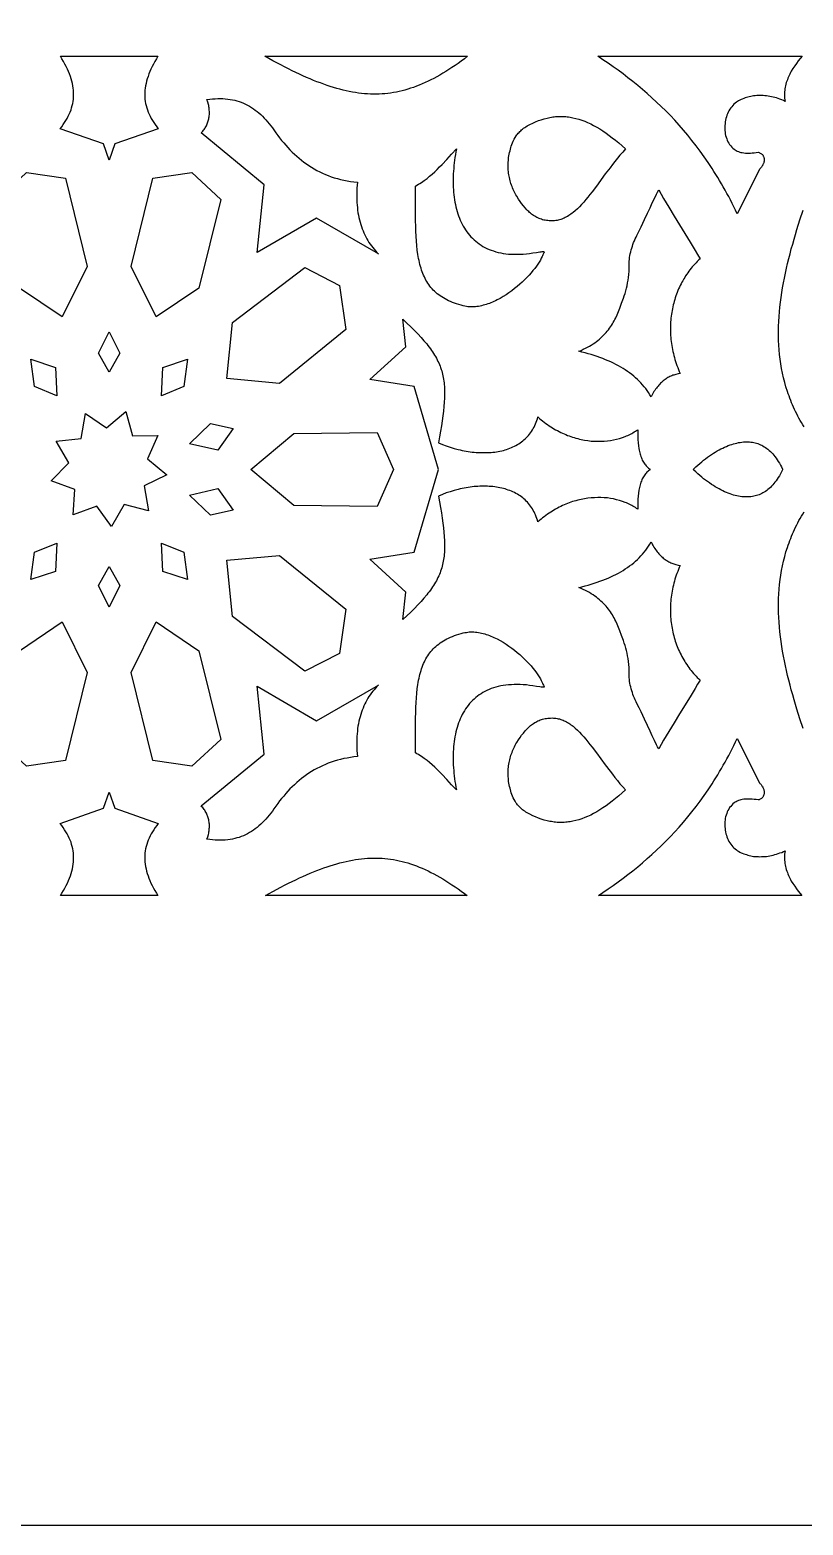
# Model space of a CAD drawing. Extents: x -575 to 575, y -425 to 425.
# Drawn here: x -75.6 to -1.9, y -425 to -282.5 of the extents above; entities that cross this region are included whole.
import ezdxf

# ---------------------------------------------------------------- set-up
doc = ezdxf.new("R2010")
doc.units = 0
doc.layers.add('LAYER_1', color=18, linetype='CONTINUOUS')

msp = doc.modelspace()

# ---------------------------------------------------------------- linework, layer by layer
at = {"layer": 'LAYER_1'}
for points in [[(-575, -425), (575, -425), (575, 425), (-575, 425)], [(-63.51, -285.28), (-63.66, -285.53), (-63.79, -285.77), (-63.92, -286.01), (-64.03, -286.25), (-64.14, -286.48), (-64.23, -286.71), (-64.31, -286.94), (-64.39, -287.17), (-64.45, -287.39), (-64.5, -287.61), (-64.55, -287.83), (-64.58, -288.05), (-64.61, -288.27), (-64.62, -288.48), (-64.62, -288.69), (-64.62, -288.9), (-64.6, -289.11), (-64.57, -289.32), (-64.54, -289.52), (-64.49, -289.73), (-64.43, -289.93), (-64.37, -290.13), (-64.29, -290.34), (-64.21, -290.54), (-64.11, -290.74), (-64, -290.94), (-63.89, -291.14), (-63.76, -291.34), (-63.63, -291.54), (-63.48, -291.74), (-63.33, -291.94), (-67.46, -293.37), (-68.01, -294.93), (-68.56, -293.37), (-72.69, -291.94), (-72.54, -291.74), (-72.39, -291.54), (-72.26, -291.34), (-72.13, -291.14), (-72.02, -290.94), (-71.91, -290.74), (-71.82, -290.54), (-71.73, -290.34), (-71.65, -290.13), (-71.59, -289.93), (-71.53, -289.73), (-71.48, -289.52), (-71.45, -289.32), (-71.42, -289.11), (-71.41, -288.9), (-71.4, -288.69), (-71.4, -288.48), (-71.42, -288.27), (-71.44, -288.05), (-71.47, -287.83), (-71.52, -287.61), (-71.57, -287.39), (-71.63, -287.17), (-71.71, -286.94), (-71.79, -286.71), (-71.88, -286.48), (-71.99, -286.25), (-72.1, -286.01), (-72.23, -285.77), (-72.36, -285.53), (-72.51, -285.28), (-72.66, -285.03), (-63.36, -285.03)], [(-34.15, -285.26), (-34.45, -285.48), (-34.75, -285.7), (-35.05, -285.9), (-35.34, -286.1), (-35.64, -286.29), (-35.93, -286.47), (-36.21, -286.65), (-36.5, -286.82), (-36.78, -286.98), (-37.07, -287.13), (-37.35, -287.27), (-37.62, -287.41), (-37.9, -287.54), (-38.18, -287.66), (-38.46, -287.78), (-38.73, -287.89), (-39, -287.99), (-39.28, -288.08), (-39.55, -288.17), (-39.82, -288.25), (-40.1, -288.32), (-40.37, -288.38), (-40.64, -288.44), (-40.91, -288.49), (-41.19, -288.53), (-41.46, -288.57), (-41.74, -288.59), (-42.01, -288.61), (-42.29, -288.63), (-42.56, -288.64), (-42.84, -288.64), (-43.12, -288.63), (-43.4, -288.61), (-43.69, -288.59), (-43.97, -288.56), (-44.26, -288.53), (-44.54, -288.49), (-44.83, -288.44), (-45.13, -288.38), (-45.42, -288.32), (-45.72, -288.25), (-46.02, -288.17), (-46.32, -288.09), (-46.63, -288), (-46.94, -287.9), (-47.25, -287.8), (-47.57, -287.69), (-47.88, -287.57), (-48.21, -287.45), (-48.53, -287.32), (-48.86, -287.18), (-49.2, -287.04), (-49.54, -286.89), (-49.88, -286.73), (-50.23, -286.57), (-50.58, -286.4), (-50.93, -286.23), (-51.3, -286.04), (-51.66, -285.85), (-52.41, -285.46), (-53.18, -285.03), (-33.85, -285.03)], [(-2.16, -285.25), (-2.34, -285.47), (-2.51, -285.71), (-2.68, -285.95), (-2.85, -286.2), (-3, -286.45), (-3.07, -286.58), (-3.14, -286.72), (-3.21, -286.85), (-3.27, -286.99), (-3.33, -287.12), (-3.38, -287.26), (-3.43, -287.4), (-3.48, -287.54), (-3.52, -287.69), (-3.55, -287.83), (-3.58, -287.98), (-3.61, -288.12), (-3.63, -288.27), (-3.64, -288.42), (-3.65, -288.57), (-3.65, -288.72), (-3.65, -288.87), (-3.64, -289.02), (-3.62, -289.17), (-3.59, -289.32), (-3.75, -289.25), (-3.92, -289.18), (-4.08, -289.12), (-4.24, -289.06), (-4.4, -289), (-4.57, -288.96), (-4.73, -288.91), (-4.89, -288.88), (-5.05, -288.85), (-5.21, -288.82), (-5.37, -288.8), (-5.53, -288.78), (-5.68, -288.77), (-5.84, -288.76), (-5.99, -288.76), (-6.14, -288.76), (-6.29, -288.77), (-6.44, -288.78), (-6.59, -288.8), (-6.73, -288.82), (-6.87, -288.85), (-7.01, -288.88), (-7.15, -288.91), (-7.28, -288.95), (-7.41, -289), (-7.54, -289.04), (-7.67, -289.1), (-7.79, -289.15), (-7.91, -289.21), (-8.02, -289.28), (-8.13, -289.34), (-8.24, -289.41), (-8.36, -289.5), (-8.47, -289.6), (-8.58, -289.71), (-8.68, -289.83), (-8.77, -289.95), (-8.86, -290.08), (-8.94, -290.21), (-9.01, -290.36), (-9.08, -290.5), (-9.14, -290.65), (-9.19, -290.81), (-9.23, -290.96), (-9.27, -291.12), (-9.3, -291.28), (-9.32, -291.45), (-9.34, -291.61), (-9.34, -291.77), (-9.34, -291.94), (-9.33, -292.1), (-9.32, -292.26), (-9.29, -292.42), (-9.26, -292.58), (-9.22, -292.73), (-9.16, -292.89), (-9.11, -293.03), (-9.04, -293.17), (-8.96, -293.31), (-8.88, -293.44), (-8.78, -293.56), (-8.68, -293.68), (-8.57, -293.79), (-8.45, -293.89), (-8.35, -293.95), (-8.26, -294.01), (-8.15, -294.06), (-8.04, -294.11), (-7.92, -294.15), (-7.8, -294.19), (-7.67, -294.21), (-7.53, -294.23), (-7.38, -294.25), (-7.23, -294.26), (-7.07, -294.26), (-6.9, -294.26), (-6.73, -294.24), (-6.54, -294.23), (-6.35, -294.2), (-6.15, -294.17), (-6.08, -294.2), (-6.02, -294.22), (-5.96, -294.25), (-5.9, -294.28), (-5.85, -294.32), (-5.8, -294.36), (-5.76, -294.4), (-5.73, -294.44), (-5.69, -294.49), (-5.67, -294.54), (-5.64, -294.59), (-5.62, -294.64), (-5.61, -294.7), (-5.6, -294.75), (-5.59, -294.81), (-5.59, -294.87), (-5.59, -294.92), (-5.59, -294.98), (-5.6, -295.04), (-5.61, -295.1), (-5.63, -295.17), (-5.65, -295.23), (-5.67, -295.29), (-5.7, -295.35), (-5.73, -295.41), (-5.77, -295.47), (-5.8, -295.53), (-5.84, -295.58), (-5.89, -295.64), (-5.94, -295.69), (-5.99, -295.75), (-6.04, -295.8), (-8.15, -300.03), (-8.31, -299.7), (-8.47, -299.37), (-8.63, -299.04), (-8.8, -298.72), (-8.97, -298.4), (-9.14, -298.09), (-9.31, -297.78), (-9.48, -297.47), (-9.65, -297.17), (-9.83, -296.87), (-10.01, -296.58), (-10.19, -296.28), (-10.37, -296), (-10.55, -295.71), (-10.92, -295.15), (-11.3, -294.6), (-11.68, -294.07), (-12.07, -293.55), (-12.47, -293.04), (-12.87, -292.54), (-13.28, -292.06), (-13.69, -291.59), (-14.11, -291.13), (-14.53, -290.67), (-14.96, -290.23), (-15.4, -289.81), (-15.84, -289.39), (-16.28, -288.98), (-16.73, -288.58), (-17.18, -288.19), (-17.64, -287.8), (-18.1, -287.43), (-18.57, -287.07), (-19.04, -286.71), (-19.51, -286.36), (-19.99, -286.02), (-20.47, -285.68), (-20.95, -285.36), (-21.44, -285.03), (-1.97, -285.03)], [(-57.18, -289.06), (-56.95, -289.07), (-56.71, -289.1), (-56.49, -289.13), (-56.27, -289.17), (-56.05, -289.22), (-55.84, -289.27), (-55.63, -289.34), (-55.42, -289.41), (-55.22, -289.49), (-55.02, -289.58), (-54.83, -289.68), (-54.64, -289.79), (-54.45, -289.9), (-54.27, -290.02), (-54.09, -290.15), (-53.91, -290.29), (-53.74, -290.43), (-53.57, -290.58), (-53.4, -290.74), (-53.24, -290.91), (-53.08, -291.08), (-52.92, -291.26), (-52.77, -291.45), (-52.61, -291.64), (-52.46, -291.84), (-52.32, -292.05), (-52.14, -292.31), (-51.95, -292.56), (-51.77, -292.8), (-51.58, -293.04), (-51.38, -293.27), (-51.19, -293.5), (-50.98, -293.72), (-50.78, -293.94), (-50.57, -294.15), (-50.35, -294.36), (-50.14, -294.55), (-49.91, -294.75), (-49.68, -294.93), (-49.45, -295.11), (-49.21, -295.28), (-48.97, -295.45), (-48.72, -295.6), (-48.47, -295.75), (-48.22, -295.9), (-47.95, -296.03), (-47.68, -296.16), (-47.41, -296.28), (-47.13, -296.39), (-46.85, -296.5), (-46.56, -296.6), (-46.26, -296.68), (-45.96, -296.76), (-45.65, -296.83), (-45.34, -296.9), (-45.02, -296.95), (-44.69, -296.99), (-44.36, -297.03), (-44.38, -297.32), (-44.4, -297.61), (-44.41, -297.89), (-44.42, -298.16), (-44.42, -298.43), (-44.42, -298.69), (-44.4, -298.95), (-44.39, -299.21), (-44.36, -299.45), (-44.33, -299.7), (-44.3, -299.93), (-44.26, -300.17), (-44.21, -300.39), (-44.16, -300.62), (-44.1, -300.83), (-44.04, -301.05), (-43.97, -301.26), (-43.9, -301.46), (-43.82, -301.66), (-43.74, -301.85), (-43.65, -302.04), (-43.56, -302.23), (-43.46, -302.41), (-43.35, -302.59), (-43.25, -302.76), (-43.13, -302.93), (-43.02, -303.09), (-42.89, -303.25), (-42.77, -303.41), (-42.64, -303.56), (-42.5, -303.71), (-42.36, -303.85), (-48.25, -300.44), (-53.91, -303.73), (-53.24, -297.27), (-59.24, -292.33), (-59.17, -292.25), (-59.1, -292.16), (-59.03, -292.08), (-58.97, -292), (-58.91, -291.91), (-58.85, -291.83), (-58.8, -291.74), (-58.75, -291.65), (-58.71, -291.56), (-58.67, -291.47), (-58.63, -291.37), (-58.6, -291.28), (-58.57, -291.18), (-58.54, -291.09), (-58.52, -290.99), (-58.5, -290.89), (-58.48, -290.79), (-58.47, -290.69), (-58.46, -290.59), (-58.46, -290.49), (-58.46, -290.38), (-58.46, -290.28), (-58.47, -290.17), (-58.48, -290.06), (-58.49, -289.95), (-58.51, -289.84), (-58.53, -289.73), (-58.55, -289.62), (-58.61, -289.39), (-58.69, -289.15), (-58.42, -289.11), (-58.17, -289.09), (-57.91, -289.07), (-57.66, -289.05), (-57.42, -289.05)], [(-24.77, -290.76), (-24.64, -290.77), (-24.5, -290.78), (-24.36, -290.79), (-24.23, -290.81), (-24.09, -290.83), (-23.95, -290.85), (-23.81, -290.88), (-23.53, -290.94), (-23.25, -291.02), (-22.97, -291.11), (-22.69, -291.22), (-22.41, -291.33), (-22.12, -291.47), (-21.84, -291.61), (-21.55, -291.77), (-21.25, -291.95), (-20.96, -292.14), (-20.66, -292.34), (-20.36, -292.56), (-20.06, -292.79), (-19.75, -293.03), (-19.44, -293.29), (-19.13, -293.57), (-18.81, -293.86), (-19.07, -294.15), (-19.33, -294.45), (-19.58, -294.75), (-19.82, -295.05), (-20.05, -295.35), (-20.28, -295.65), (-20.73, -296.24), (-21.58, -297.39), (-21.99, -297.94), (-22.19, -298.2), (-22.39, -298.45), (-22.59, -298.69), (-22.79, -298.92), (-22.99, -299.15), (-23.19, -299.36), (-23.39, -299.56), (-23.59, -299.74), (-23.8, -299.91), (-23.9, -299.99), (-24.01, -300.07), (-24.11, -300.14), (-24.22, -300.21), (-24.32, -300.28), (-24.43, -300.34), (-24.54, -300.4), (-24.65, -300.45), (-24.76, -300.5), (-24.87, -300.54), (-24.98, -300.58), (-25.09, -300.61), (-25.21, -300.64), (-25.32, -300.67), (-25.44, -300.68), (-25.56, -300.7), (-25.68, -300.71), (-25.8, -300.71), (-25.94, -300.71), (-26.07, -300.7), (-26.2, -300.69), (-26.33, -300.68), (-26.46, -300.65), (-26.58, -300.63), (-26.7, -300.6), (-26.81, -300.56), (-26.93, -300.52), (-27.04, -300.48), (-27.15, -300.43), (-27.26, -300.38), (-27.36, -300.32), (-27.46, -300.26), (-27.56, -300.2), (-27.66, -300.13), (-27.76, -300.06), (-27.85, -299.99), (-27.94, -299.91), (-28.03, -299.83), (-28.12, -299.74), (-28.21, -299.65), (-28.38, -299.47), (-28.54, -299.28), (-28.7, -299.07), (-28.85, -298.86), (-29, -298.63), (-29.16, -298.37), (-29.24, -298.24), (-29.31, -298.11), (-29.38, -297.98), (-29.45, -297.84), (-29.51, -297.71), (-29.57, -297.57), (-29.62, -297.43), (-29.67, -297.3), (-29.72, -297.16), (-29.76, -297.02), (-29.81, -296.88), (-29.84, -296.74), (-29.87, -296.59), (-29.9, -296.45), (-29.93, -296.31), (-29.95, -296.16), (-29.97, -296.02), (-29.98, -295.87), (-29.99, -295.72), (-29.99, -295.57), (-29.99, -295.42), (-29.99, -295.27), (-29.98, -295.12), (-29.97, -294.97), (-29.96, -294.81), (-29.94, -294.66), (-29.91, -294.5), (-29.88, -294.34), (-29.85, -294.18), (-29.81, -294.03), (-29.74, -293.73), (-29.69, -293.58), (-29.64, -293.42), (-29.58, -293.26), (-29.51, -293.1), (-29.43, -292.94), (-29.33, -292.77), (-29.22, -292.61), (-29.16, -292.52), (-29.1, -292.44), (-29.03, -292.36), (-28.95, -292.28), (-28.88, -292.2), (-28.79, -292.12), (-28.7, -292.05), (-28.61, -291.97), (-28.51, -291.89), (-28.41, -291.82), (-28.3, -291.74), (-28.18, -291.67), (-28.06, -291.6), (-27.93, -291.53), (-27.65, -291.4), (-27.38, -291.27), (-27.1, -291.16), (-26.83, -291.07), (-26.55, -290.98), (-26.28, -290.91), (-26, -290.85), (-25.87, -290.83), (-25.73, -290.81), (-25.59, -290.79), (-25.46, -290.78), (-25.32, -290.77), (-25.19, -290.76), (-25.05, -290.76), (-24.91, -290.76)], [(-34.97, -294.12), (-35.02, -294.39), (-35.06, -294.66), (-35.1, -294.92), (-35.13, -295.19), (-35.16, -295.45), (-35.18, -295.71), (-35.2, -295.97), (-35.22, -296.23), (-35.23, -296.49), (-35.23, -296.74), (-35.24, -297), (-35.23, -297.25), (-35.22, -297.5), (-35.21, -297.74), (-35.19, -297.98), (-35.17, -298.22), (-35.14, -298.46), (-35.1, -298.7), (-35.06, -298.93), (-35.02, -299.16), (-34.97, -299.38), (-34.91, -299.6), (-34.85, -299.82), (-34.78, -300.03), (-34.71, -300.24), (-34.63, -300.44), (-34.55, -300.64), (-34.46, -300.84), (-34.36, -301.03), (-34.26, -301.22), (-34.15, -301.4), (-34.04, -301.58), (-33.92, -301.75), (-33.8, -301.91), (-33.67, -302.07), (-33.53, -302.23), (-33.39, -302.37), (-33.24, -302.52), (-33.08, -302.65), (-32.92, -302.78), (-32.75, -302.91), (-32.57, -303.03), (-32.39, -303.14), (-32.2, -303.24), (-32.01, -303.34), (-31.81, -303.43), (-31.6, -303.51), (-31.38, -303.58), (-31.16, -303.65), (-30.93, -303.71), (-30.7, -303.76), (-30.45, -303.81), (-30.2, -303.84), (-29.95, -303.87), (-29.68, -303.89), (-29.41, -303.9), (-29.13, -303.9), (-28.84, -303.89), (-28.55, -303.88), (-28.25, -303.85), (-27.94, -303.82), (-27.63, -303.77), (-27.3, -303.72), (-26.97, -303.67), (-26.85, -303.65), (-26.75, -303.64), (-26.68, -303.63), (-26.62, -303.64), (-26.59, -303.65), (-26.57, -303.66), (-26.57, -303.67), (-26.56, -303.68), (-26.56, -303.7), (-26.57, -303.73), (-26.58, -303.77), (-26.61, -303.82), (-26.68, -303.95), (-26.71, -304.03), (-26.75, -304.11), (-26.83, -304.27), (-26.92, -304.45), (-27.03, -304.64), (-27.16, -304.83), (-27.3, -305.03), (-27.45, -305.24), (-27.62, -305.45), (-27.81, -305.66), (-28, -305.88), (-28.21, -306.1), (-28.43, -306.32), (-28.65, -306.54), (-28.89, -306.75), (-29.14, -306.97), (-29.39, -307.17), (-29.65, -307.38), (-29.92, -307.57), (-30.19, -307.76), (-30.47, -307.93), (-30.76, -308.1), (-31.05, -308.25), (-31.19, -308.32), (-31.34, -308.39), (-31.48, -308.46), (-31.63, -308.52), (-31.78, -308.58), (-31.92, -308.63), (-32.07, -308.68), (-32.22, -308.72), (-32.37, -308.76), (-32.52, -308.8), (-32.66, -308.83), (-32.81, -308.86), (-32.96, -308.88), (-33.11, -308.89), (-33.25, -308.9), (-33.4, -308.91), (-33.54, -308.91), (-33.69, -308.9), (-33.83, -308.89), (-33.97, -308.87), (-34.12, -308.84), (-34.26, -308.81), (-34.48, -308.76), (-34.69, -308.69), (-34.9, -308.63), (-35.1, -308.56), (-35.3, -308.48), (-35.48, -308.41), (-35.66, -308.33), (-35.84, -308.24), (-36, -308.15), (-36.16, -308.06), (-36.32, -307.96), (-36.47, -307.86), (-36.61, -307.76), (-36.75, -307.65), (-36.88, -307.54), (-37, -307.42), (-37.12, -307.3), (-37.24, -307.18), (-37.35, -307.05), (-37.45, -306.92), (-37.55, -306.79), (-37.64, -306.65), (-37.73, -306.5), (-37.82, -306.36), (-37.9, -306.21), (-37.97, -306.05), (-38.05, -305.89), (-38.11, -305.73), (-38.18, -305.57), (-38.24, -305.4), (-38.29, -305.22), (-38.34, -305.05), (-38.39, -304.87), (-38.44, -304.68), (-38.48, -304.49), (-38.52, -304.3), (-38.56, -304.11), (-38.59, -303.91), (-38.65, -303.49), (-38.69, -303.07), (-38.73, -302.63), (-38.76, -302.17), (-38.79, -301.7), (-38.8, -301.21), (-38.82, -300.71), (-38.82, -300.2), (-38.83, -299.66), (-38.83, -297.39), (-38.69, -297.31), (-38.54, -297.22), (-38.4, -297.14), (-38.26, -297.05), (-38.12, -296.96), (-37.99, -296.86), (-37.72, -296.67), (-37.47, -296.46), (-37.22, -296.25), (-36.98, -296.03), (-36.75, -295.8), (-36.52, -295.57), (-36.29, -295.34), (-35.84, -294.85), (-35.38, -294.36), (-34.92, -293.86)], [(-72.16, -296.65), (-70.1, -305.05), (-72.5, -309.87), (-76.55, -307.11), (-78.64, -298.66), (-75.89, -296.11)], [(-57.38, -298.66), (-59.47, -307.11), (-63.52, -309.87), (-65.92, -305.05), (-63.86, -296.65), (-60.13, -296.11)], [(-15.41, -298.17), (-15.17, -298.59), (-14.93, -299), (-14.68, -299.42), (-14.18, -300.26), (-13.66, -301.09), (-12.65, -302.73), (-12.16, -303.54), (-11.93, -303.93), (-11.7, -304.32), (-11.83, -304.44), (-11.96, -304.57), (-12.08, -304.7), (-12.2, -304.83), (-12.32, -304.96), (-12.44, -305.1), (-12.55, -305.23), (-12.66, -305.37), (-12.76, -305.51), (-12.87, -305.66), (-12.97, -305.8), (-13.07, -305.95), (-13.16, -306.1), (-13.25, -306.25), (-13.34, -306.41), (-13.43, -306.56), (-13.51, -306.72), (-13.59, -306.88), (-13.66, -307.04), (-13.74, -307.2), (-13.81, -307.36), (-13.87, -307.53), (-13.94, -307.69), (-14, -307.86), (-14.06, -308.03), (-14.11, -308.2), (-14.16, -308.38), (-14.21, -308.55), (-14.25, -308.72), (-14.3, -308.9), (-14.33, -309.08), (-14.37, -309.25), (-14.4, -309.43), (-14.43, -309.61), (-14.45, -309.79), (-14.47, -309.98), (-14.49, -310.16), (-14.5, -310.34), (-14.52, -310.53), (-14.52, -310.71), (-14.53, -310.9), (-14.53, -311.08), (-14.52, -311.27), (-14.52, -311.46), (-14.5, -311.65), (-14.49, -311.84), (-14.47, -312.02), (-14.45, -312.21), (-14.43, -312.4), (-14.4, -312.59), (-14.36, -312.78), (-14.33, -312.97), (-14.29, -313.16), (-14.24, -313.35), (-14.2, -313.55), (-14.14, -313.74), (-14.09, -313.93), (-14.03, -314.12), (-13.97, -314.31), (-13.9, -314.5), (-13.83, -314.69), (-13.75, -314.88), (-13.68, -315.07), (-13.59, -315.25), (-13.8, -315.29), (-14, -315.34), (-14.19, -315.4), (-14.29, -315.43), (-14.38, -315.47), (-14.48, -315.51), (-14.57, -315.55), (-14.67, -315.6), (-14.76, -315.65), (-14.85, -315.7), (-14.94, -315.76), (-15.03, -315.82), (-15.12, -315.89), (-15.2, -315.96), (-15.29, -316.03), (-15.38, -316.11), (-15.46, -316.19), (-15.54, -316.27), (-15.62, -316.36), (-15.7, -316.45), (-15.78, -316.55), (-15.86, -316.65), (-15.94, -316.76), (-16.01, -316.87), (-16.09, -316.98), (-16.16, -317.1), (-16.23, -317.23), (-16.3, -317.35), (-16.37, -317.49), (-16.48, -317.28), (-16.61, -317.08), (-16.74, -316.89), (-16.87, -316.7), (-17.02, -316.52), (-17.17, -316.33), (-17.33, -316.16), (-17.49, -315.99), (-17.66, -315.82), (-17.84, -315.66), (-18.02, -315.5), (-18.21, -315.35), (-18.41, -315.2), (-18.61, -315.06), (-18.82, -314.92), (-19.04, -314.78), (-19.26, -314.65), (-19.48, -314.52), (-19.72, -314.4), (-19.96, -314.28), (-20.2, -314.16), (-20.45, -314.05), (-20.71, -313.94), (-20.97, -313.84), (-21.24, -313.74), (-21.51, -313.64), (-21.79, -313.55), (-22.07, -313.46), (-22.36, -313.37), (-22.65, -313.29), (-22.95, -313.21), (-23.26, -313.14), (-23.04, -313.05), (-22.83, -312.95), (-22.63, -312.85), (-22.44, -312.75), (-22.25, -312.65), (-22.07, -312.55), (-21.9, -312.44), (-21.74, -312.33), (-21.58, -312.21), (-21.43, -312.1), (-21.29, -311.98), (-21.15, -311.86), (-21.02, -311.73), (-20.89, -311.61), (-20.77, -311.48), (-20.65, -311.35), (-20.54, -311.22), (-20.43, -311.09), (-20.33, -310.95), (-20.24, -310.81), (-20.14, -310.67), (-20.05, -310.53), (-19.97, -310.39), (-19.89, -310.24), (-19.81, -310.1), (-19.73, -309.95), (-19.59, -309.65), (-19.46, -309.34), (-19.34, -309.02), (-19.17, -308.56), (-19, -308.09), (-18.93, -307.86), (-18.85, -307.62), (-18.78, -307.38), (-18.72, -307.14), (-18.66, -306.89), (-18.61, -306.63), (-18.56, -306.37), (-18.53, -306.1), (-18.49, -305.82), (-18.47, -305.52), (-18.46, -305.22), (-18.46, -304.91), (-18.45, -304.73), (-18.45, -304.56), (-18.43, -304.38), (-18.41, -304.2), (-18.38, -304.02), (-18.35, -303.84), (-18.31, -303.66), (-18.26, -303.48), (-18.21, -303.3), (-18.15, -303.12), (-18.09, -302.95), (-18.03, -302.77), (-17.96, -302.6), (-17.88, -302.43), (-17.8, -302.26), (-17.72, -302.09), (-17.51, -301.67), (-17.31, -301.29), (-16.98, -300.59), (-16.7, -299.99), (-16.46, -299.47), (-16.25, -299), (-16.05, -298.57), (-15.86, -298.16), (-15.75, -297.96), (-15.64, -297.76)], [(-46.07, -306.87), (-45.45, -311.07), (-51.79, -316.2), (-56.8, -315.74), (-56.27, -310.39), (-49.36, -305.17)], [(-39.63, -310.45), (-39.26, -310.8), (-38.91, -311.15), (-38.59, -311.48), (-38.29, -311.81), (-38.01, -312.13), (-37.75, -312.44), (-37.63, -312.59), (-37.51, -312.75), (-37.4, -312.9), (-37.29, -313.05), (-37.19, -313.2), (-37.09, -313.35), (-37, -313.5), (-36.91, -313.65), (-36.83, -313.8), (-36.75, -313.95), (-36.68, -314.1), (-36.61, -314.25), (-36.54, -314.4), (-36.48, -314.55), (-36.42, -314.7), (-36.37, -314.86), (-36.32, -315.01), (-36.28, -315.17), (-36.24, -315.33), (-36.2, -315.49), (-36.17, -315.65), (-36.14, -315.81), (-36.12, -315.98), (-36.1, -316.15), (-36.08, -316.32), (-36.07, -316.49), (-36.06, -316.67), (-36.05, -316.85), (-36.05, -317.03), (-36.05, -317.22), (-36.06, -317.6), (-36.08, -317.99), (-36.11, -318.41), (-36.16, -318.84), (-36.21, -319.29), (-36.28, -319.76), (-36.35, -320.25), (-36.44, -320.76), (-36.53, -321.3), (-36.63, -321.86), (-36.26, -322.01), (-35.88, -322.15), (-35.5, -322.28), (-35.13, -322.39), (-34.75, -322.49), (-34.56, -322.54), (-34.37, -322.58), (-34.18, -322.62), (-33.99, -322.65), (-33.8, -322.68), (-33.61, -322.71), (-33.43, -322.74), (-33.24, -322.76), (-33.05, -322.77), (-32.87, -322.79), (-32.69, -322.8), (-32.5, -322.8), (-32.32, -322.8), (-32.14, -322.8), (-31.97, -322.8), (-31.79, -322.79), (-31.61, -322.78), (-31.44, -322.76), (-31.27, -322.74), (-31.1, -322.72), (-30.93, -322.69), (-30.77, -322.65), (-30.6, -322.62), (-30.44, -322.58), (-30.28, -322.53), (-30.13, -322.49), (-29.98, -322.43), (-29.82, -322.38), (-29.68, -322.32), (-29.53, -322.25), (-29.39, -322.18), (-29.25, -322.11), (-29.11, -322.03), (-28.98, -321.95), (-28.85, -321.87), (-28.73, -321.78), (-28.6, -321.68), (-28.48, -321.59), (-28.37, -321.48), (-28.26, -321.38), (-28.15, -321.26), (-28.05, -321.15), (-27.95, -321.03), (-27.85, -320.9), (-27.76, -320.77), (-27.67, -320.64), (-27.59, -320.5), (-27.51, -320.36), (-27.44, -320.21), (-27.37, -320.06), (-27.31, -319.9), (-27.25, -319.74), (-27.2, -319.57), (-27.15, -319.4), (-27, -319.53), (-26.85, -319.66), (-26.7, -319.78), (-26.55, -319.9), (-26.4, -320.01), (-26.24, -320.12), (-26.09, -320.23), (-25.93, -320.33), (-25.77, -320.43), (-25.62, -320.52), (-25.46, -320.62), (-25.3, -320.7), (-25.14, -320.79), (-24.98, -320.87), (-24.82, -320.94), (-24.66, -321.01), (-24.5, -321.08), (-24.34, -321.15), (-24.17, -321.21), (-24.01, -321.27), (-23.85, -321.32), (-23.69, -321.37), (-23.53, -321.42), (-23.36, -321.46), (-23.2, -321.5), (-23.04, -321.54), (-22.88, -321.57), (-22.72, -321.6), (-22.4, -321.65), (-22.08, -321.69), (-21.76, -321.71), (-21.45, -321.72), (-21.14, -321.72), (-20.83, -321.7), (-20.53, -321.67), (-20.23, -321.63), (-19.94, -321.58), (-19.66, -321.52), (-19.38, -321.44), (-19.1, -321.36), (-18.84, -321.26), (-18.71, -321.21), (-18.58, -321.15), (-18.46, -321.09), (-18.33, -321.03), (-18.21, -320.97), (-18.09, -320.9), (-17.98, -320.83), (-17.86, -320.76), (-17.75, -320.69), (-17.64, -320.61), (-17.64, -320.93), (-17.64, -321.25), (-17.63, -321.55), (-17.61, -321.85), (-17.58, -322.14), (-17.53, -322.41), (-17.51, -322.55), (-17.48, -322.68), (-17.45, -322.81), (-17.41, -322.93), (-17.38, -323.05), (-17.34, -323.17), (-17.29, -323.28), (-17.25, -323.4), (-17.2, -323.5), (-17.15, -323.6), (-17.09, -323.7), (-17.03, -323.8), (-16.97, -323.89), (-16.91, -323.97), (-16.84, -324.06), (-16.77, -324.13), (-16.69, -324.2), (-16.61, -324.27), (-16.53, -324.33), (-16.44, -324.39), (-16.42, -324.39), (-16.43, -324.4), (-16.42, -324.41), (-16.44, -324.41), (-16.53, -324.46), (-16.61, -324.52), (-16.69, -324.59), (-16.77, -324.66), (-16.84, -324.74), (-16.91, -324.82), (-16.97, -324.91), (-17.03, -325), (-17.09, -325.09), (-17.15, -325.19), (-17.2, -325.29), (-17.25, -325.4), (-17.29, -325.51), (-17.34, -325.62), (-17.38, -325.74), (-17.41, -325.86), (-17.45, -325.99), (-17.48, -326.12), (-17.51, -326.25), (-17.53, -326.38), (-17.58, -326.66), (-17.61, -326.95), (-17.63, -327.24), (-17.64, -327.55), (-17.64, -327.86), (-17.64, -328.18), (-17.75, -328.11), (-17.86, -328.03), (-17.98, -327.96), (-18.09, -327.89), (-18.21, -327.83), (-18.33, -327.76), (-18.46, -327.7), (-18.58, -327.64), (-18.71, -327.59), (-18.84, -327.54), (-19.1, -327.44), (-19.38, -327.35), (-19.66, -327.28), (-19.94, -327.21), (-20.23, -327.16), (-20.53, -327.12), (-20.83, -327.09), (-21.14, -327.08), (-21.45, -327.08), (-21.76, -327.09), (-22.08, -327.11), (-22.4, -327.14), (-22.72, -327.19), (-22.88, -327.22), (-23.04, -327.26), (-23.2, -327.29), (-23.36, -327.33), (-23.53, -327.38), (-23.69, -327.42), (-23.85, -327.47), (-24.01, -327.53), (-24.17, -327.59), (-24.34, -327.65), (-24.5, -327.71), (-24.66, -327.78), (-24.82, -327.85), (-24.98, -327.93), (-25.14, -328.01), (-25.3, -328.09), (-25.46, -328.18), (-25.62, -328.27), (-25.77, -328.37), (-25.93, -328.46), (-26.09, -328.57), (-26.24, -328.67), (-26.4, -328.78), (-26.55, -328.9), (-26.7, -329.02), (-26.85, -329.14), (-27, -329.27), (-27.15, -329.4), (-27.2, -329.22), (-27.25, -329.06), (-27.31, -328.9), (-27.37, -328.74), (-27.44, -328.59), (-27.51, -328.44), (-27.59, -328.3), (-27.67, -328.16), (-27.76, -328.02), (-27.85, -327.89), (-27.95, -327.77), (-28.05, -327.65), (-28.15, -327.53), (-28.26, -327.42), (-28.37, -327.31), (-28.48, -327.21), (-28.6, -327.11), (-28.73, -327.02), (-28.85, -326.93), (-28.98, -326.84), (-29.11, -326.76), (-29.25, -326.68), (-29.39, -326.61), (-29.53, -326.54), (-29.68, -326.48), (-29.82, -326.42), (-29.98, -326.36), (-30.13, -326.31), (-30.28, -326.26), (-30.44, -326.22), (-30.6, -326.18), (-30.77, -326.14), (-30.93, -326.11), (-31.1, -326.08), (-31.27, -326.06), (-31.44, -326.04), (-31.61, -326.02), (-31.79, -326.01), (-31.97, -326), (-32.14, -325.99), (-32.32, -325.99), (-32.5, -325.99), (-32.69, -326), (-32.87, -326.01), (-33.05, -326.02), (-33.24, -326.04), (-33.43, -326.06), (-33.61, -326.08), (-33.8, -326.11), (-33.99, -326.14), (-34.18, -326.18), (-34.37, -326.22), (-34.56, -326.26), (-34.75, -326.3), (-35.13, -326.4), (-35.5, -326.52), (-35.88, -326.64), (-36.26, -326.78), (-36.63, -326.94), (-36.53, -327.5), (-36.44, -328.03), (-36.35, -328.55), (-36.28, -329.04), (-36.21, -329.51), (-36.16, -329.96), (-36.11, -330.39), (-36.08, -330.8), (-36.06, -331.2), (-36.05, -331.58), (-36.05, -331.77), (-36.05, -331.95), (-36.06, -332.13), (-36.07, -332.3), (-36.08, -332.48), (-36.1, -332.65), (-36.12, -332.82), (-36.14, -332.98), (-36.17, -333.15), (-36.2, -333.31), (-36.24, -333.47), (-36.28, -333.63), (-36.32, -333.78), (-36.37, -333.94), (-36.42, -334.09), (-36.48, -334.24), (-36.54, -334.4), (-36.61, -334.55), (-36.68, -334.7), (-36.75, -334.85), (-36.83, -335), (-36.91, -335.15), (-37, -335.3), (-37.09, -335.45), (-37.19, -335.6), (-37.29, -335.75), (-37.4, -335.9), (-37.51, -336.05), (-37.63, -336.2), (-37.75, -336.36), (-38.01, -336.67), (-38.29, -336.99), (-38.59, -337.31), (-38.91, -337.65), (-39.26, -337.99), (-39.63, -338.35), (-40.03, -338.71), (-39.74, -336.09), (-43.18, -332.95), (-38.94, -332.29), (-36.63, -324.4), (-38.94, -316.5), (-43.18, -315.84), (-39.74, -312.7), (-40.03, -310.08)], [(-66.99, -313.33), (-68.01, -315.14), (-69.03, -313.33), (-68.01, -311.28)], [(-73.12, -314.68), (-73, -317.37), (-75.13, -316.51), (-75.47, -313.9)], [(-60.89, -316.51), (-63.02, -317.37), (-62.9, -314.68), (-60.55, -313.9)], [(-65.79, -321.19), (-63.38, -321.18), (-64.36, -323.38), (-62.51, -324.92), (-64.68, -325.97), (-64.25, -328.34), (-66.59, -327.75), (-67.78, -329.84), (-69.19, -327.89), (-71.45, -328.72), (-71.28, -326.32), (-73.54, -325.5), (-71.86, -323.78), (-73.08, -321.7), (-70.68, -321.45), (-70.27, -319.08), (-68.28, -320.43), (-66.44, -318.88)], [(-56.21, -320.51), (-57.67, -322.56), (-60.35, -321.96), (-58.37, -320.03)], [(-40.93, -324.4), (-42.47, -327.93), (-50.42, -327.83), (-54.51, -324.4), (-50.42, -320.97), (-42.47, -320.87)], [(-7.13, -321.77), (-6.99, -321.78), (-6.85, -321.79), (-6.71, -321.81), (-6.58, -321.84), (-6.45, -321.87), (-6.32, -321.9), (-6.19, -321.94), (-6.07, -321.99), (-5.94, -322.04), (-5.82, -322.1), (-5.7, -322.16), (-5.58, -322.23), (-5.46, -322.31), (-5.34, -322.39), (-5.23, -322.48), (-5.11, -322.58), (-5, -322.68), (-4.89, -322.79), (-4.77, -322.91), (-4.66, -323.04), (-4.56, -323.18), (-4.45, -323.32), (-4.34, -323.47), (-4.24, -323.63), (-4.14, -323.8), (-4.04, -323.98), (-3.94, -324.16), (-3.85, -324.36), (-3.83, -324.4), (-3.85, -324.44), (-3.94, -324.63), (-4.04, -324.82), (-4.14, -325), (-4.24, -325.17), (-4.34, -325.33), (-4.45, -325.48), (-4.56, -325.62), (-4.66, -325.75), (-4.77, -325.88), (-4.89, -326), (-5, -326.11), (-5.11, -326.22), (-5.23, -326.31), (-5.34, -326.4), (-5.46, -326.49), (-5.58, -326.56), (-5.7, -326.63), (-5.82, -326.7), (-5.94, -326.75), (-6.07, -326.81), (-6.19, -326.85), (-6.32, -326.89), (-6.45, -326.93), (-6.58, -326.96), (-6.71, -326.98), (-6.85, -327), (-6.99, -327.01), (-7.13, -327.02), (-7.27, -327.02), (-7.42, -327.02), (-7.56, -327.01), (-7.71, -327), (-7.87, -326.98), (-8.02, -326.95), (-8.18, -326.92), (-8.34, -326.88), (-8.51, -326.84), (-8.67, -326.79), (-8.84, -326.73), (-9.01, -326.67), (-9.18, -326.6), (-9.36, -326.52), (-9.53, -326.44), (-9.71, -326.35), (-9.89, -326.26), (-10.07, -326.16), (-10.25, -326.05), (-10.43, -325.94), (-10.61, -325.82), (-10.8, -325.69), (-10.98, -325.56), (-11.17, -325.42), (-11.36, -325.28), (-11.54, -325.13), (-11.73, -324.97), (-11.92, -324.81), (-12.11, -324.64), (-12.29, -324.46), (-12.36, -324.4), (-12.29, -324.33), (-12.11, -324.16), (-11.92, -323.99), (-11.73, -323.83), (-11.54, -323.67), (-11.36, -323.52), (-11.17, -323.38), (-10.98, -323.24), (-10.8, -323.11), (-10.61, -322.98), (-10.43, -322.86), (-10.25, -322.75), (-10.07, -322.64), (-9.89, -322.54), (-9.71, -322.44), (-9.53, -322.36), (-9.36, -322.27), (-9.18, -322.2), (-9.01, -322.13), (-8.84, -322.07), (-8.67, -322.01), (-8.51, -321.96), (-8.34, -321.92), (-8.18, -321.88), (-8.02, -321.84), (-7.87, -321.82), (-7.71, -321.8), (-7.56, -321.78), (-7.42, -321.77), (-7.27, -321.77)], [(-56.21, -328.29), (-58.37, -328.76), (-60.35, -326.84), (-57.67, -326.23)], [(-73.12, -334.12), (-75.47, -334.89), (-75.13, -332.28), (-73, -331.43)], [(-60.89, -332.28), (-60.55, -334.89), (-62.9, -334.12), (-63.02, -331.43)], [(-16.3, -331.44), (-16.23, -331.57), (-16.16, -331.69), (-16.09, -331.81), (-16.01, -331.93), (-15.94, -332.04), (-15.86, -332.14), (-15.78, -332.25), (-15.7, -332.34), (-15.62, -332.44), (-15.54, -332.53), (-15.46, -332.61), (-15.38, -332.69), (-15.29, -332.77), (-15.2, -332.84), (-15.12, -332.91), (-15.03, -332.97), (-14.94, -333.04), (-14.85, -333.09), (-14.76, -333.15), (-14.67, -333.2), (-14.57, -333.24), (-14.48, -333.29), (-14.38, -333.33), (-14.29, -333.37), (-14.19, -333.4), (-14, -333.46), (-13.8, -333.51), (-13.59, -333.54), (-13.68, -333.73), (-13.75, -333.92), (-13.83, -334.11), (-13.9, -334.3), (-13.97, -334.49), (-14.03, -334.68), (-14.09, -334.87), (-14.14, -335.06), (-14.2, -335.25), (-14.24, -335.44), (-14.29, -335.63), (-14.33, -335.82), (-14.36, -336.01), (-14.4, -336.2), (-14.43, -336.39), (-14.45, -336.58), (-14.47, -336.77), (-14.49, -336.96), (-14.5, -337.15), (-14.52, -337.34), (-14.52, -337.52), (-14.53, -337.71), (-14.53, -337.9), (-14.52, -338.08), (-14.52, -338.27), (-14.5, -338.45), (-14.49, -338.64), (-14.47, -338.82), (-14.45, -339), (-14.43, -339.18), (-14.4, -339.36), (-14.37, -339.54), (-14.33, -339.72), (-14.3, -339.9), (-14.25, -340.07), (-14.21, -340.25), (-14.16, -340.42), (-14.11, -340.59), (-14.06, -340.76), (-14, -340.93), (-13.94, -341.1), (-13.87, -341.27), (-13.81, -341.43), (-13.74, -341.6), (-13.66, -341.76), (-13.59, -341.92), (-13.51, -342.08), (-13.43, -342.23), (-13.34, -342.39), (-13.25, -342.54), (-13.16, -342.69), (-13.07, -342.84), (-12.97, -342.99), (-12.87, -343.14), (-12.76, -343.28), (-12.66, -343.42), (-12.55, -343.56), (-12.44, -343.7), (-12.32, -343.84), (-12.2, -343.97), (-12.08, -344.1), (-11.96, -344.23), (-11.83, -344.35), (-11.7, -344.48), (-11.93, -344.87), (-12.16, -345.26), (-12.65, -346.06), (-13.66, -347.7), (-14.18, -348.54), (-14.68, -349.37), (-14.93, -349.79), (-15.17, -350.21), (-15.41, -350.62), (-15.64, -351.04), (-15.75, -350.83), (-15.86, -350.63), (-16.05, -350.22), (-16.25, -349.79), (-16.46, -349.33), (-16.7, -348.8), (-16.98, -348.2), (-17.31, -347.51), (-17.51, -347.12), (-17.72, -346.7), (-17.8, -346.54), (-17.88, -346.37), (-17.96, -346.2), (-18.03, -346.02), (-18.09, -345.85), (-18.15, -345.67), (-18.21, -345.49), (-18.26, -345.31), (-18.31, -345.13), (-18.35, -344.95), (-18.38, -344.77), (-18.41, -344.6), (-18.43, -344.42), (-18.45, -344.24), (-18.45, -344.06), (-18.46, -343.89), (-18.46, -343.57), (-18.47, -343.27), (-18.49, -342.98), (-18.53, -342.7), (-18.56, -342.43), (-18.61, -342.16), (-18.66, -341.91), (-18.72, -341.66), (-18.78, -341.42), (-18.85, -341.18), (-18.93, -340.94), (-19, -340.71), (-19.17, -340.24), (-19.34, -339.77), (-19.46, -339.46), (-19.59, -339.15), (-19.73, -338.85), (-19.81, -338.7), (-19.89, -338.55), (-19.97, -338.41), (-20.05, -338.26), (-20.14, -338.12), (-20.24, -337.98), (-20.33, -337.84), (-20.43, -337.71), (-20.54, -337.57), (-20.65, -337.44), (-20.77, -337.31), (-20.89, -337.19), (-21.02, -337.06), (-21.15, -336.94), (-21.29, -336.82), (-21.43, -336.7), (-21.58, -336.58), (-21.74, -336.47), (-21.9, -336.36), (-22.07, -336.25), (-22.25, -336.14), (-22.44, -336.04), (-22.63, -335.94), (-22.83, -335.84), (-23.04, -335.75), (-23.26, -335.66), (-22.95, -335.58), (-22.65, -335.5), (-22.36, -335.42), (-22.07, -335.34), (-21.79, -335.25), (-21.51, -335.15), (-21.24, -335.06), (-20.97, -334.96), (-20.71, -334.85), (-20.45, -334.75), (-20.2, -334.63), (-19.96, -334.52), (-19.72, -334.4), (-19.48, -334.27), (-19.26, -334.15), (-19.04, -334.02), (-18.82, -333.88), (-18.61, -333.74), (-18.41, -333.59), (-18.21, -333.45), (-18.02, -333.29), (-17.84, -333.14), (-17.66, -332.97), (-17.49, -332.81), (-17.33, -332.64), (-17.17, -332.46), (-17.02, -332.28), (-16.87, -332.1), (-16.74, -331.91), (-16.61, -331.71), (-16.48, -331.51), (-16.37, -331.31)], [(-45.45, -337.73), (-46.07, -341.93), (-49.36, -343.63), (-56.27, -338.41), (-56.8, -333.05), (-51.79, -332.59)], [(-66.99, -335.47), (-68.01, -337.52), (-69.03, -335.47), (-68.01, -333.66)], [(-70.1, -343.74), (-72.16, -352.15), (-75.89, -352.69), (-78.64, -350.13), (-76.55, -341.69), (-72.5, -338.92)], [(-59.47, -341.69), (-57.38, -350.13), (-60.13, -352.69), (-63.86, -352.15), (-65.92, -343.74), (-63.52, -338.92)], [(-33.25, -339.89), (-33.11, -339.9), (-32.96, -339.92), (-32.81, -339.94), (-32.66, -339.96), (-32.52, -340), (-32.37, -340.03), (-32.22, -340.07), (-32.07, -340.12), (-31.92, -340.17), (-31.78, -340.22), (-31.63, -340.28), (-31.48, -340.34), (-31.34, -340.4), (-31.19, -340.47), (-31.05, -340.54), (-30.76, -340.7), (-30.47, -340.86), (-30.19, -341.04), (-29.92, -341.23), (-29.65, -341.42), (-29.39, -341.62), (-29.14, -341.83), (-28.89, -342.04), (-28.65, -342.26), (-28.43, -342.48), (-28.21, -342.69), (-28, -342.91), (-27.81, -343.13), (-27.62, -343.35), (-27.45, -343.56), (-27.3, -343.77), (-27.16, -343.97), (-27.03, -344.16), (-26.92, -344.35), (-26.83, -344.52), (-26.75, -344.69), (-26.71, -344.77), (-26.68, -344.85), (-26.61, -344.97), (-26.58, -345.02), (-26.57, -345.07), (-26.56, -345.1), (-26.56, -345.11), (-26.57, -345.13), (-26.57, -345.14), (-26.59, -345.15), (-26.62, -345.16), (-26.68, -345.16), (-26.75, -345.16), (-26.85, -345.15), (-26.97, -345.13), (-27.3, -345.07), (-27.63, -345.02), (-27.94, -344.98), (-28.25, -344.94), (-28.55, -344.92), (-28.84, -344.9), (-29.13, -344.89), (-29.41, -344.9), (-29.68, -344.91), (-29.95, -344.93), (-30.2, -344.95), (-30.45, -344.99), (-30.7, -345.03), (-30.93, -345.08), (-31.16, -345.14), (-31.38, -345.21), (-31.6, -345.29), (-31.81, -345.37), (-32.01, -345.46), (-32.2, -345.56), (-32.39, -345.66), (-32.57, -345.77), (-32.75, -345.89), (-32.92, -346.01), (-33.08, -346.14), (-33.24, -346.28), (-33.39, -346.42), (-33.53, -346.57), (-33.67, -346.72), (-33.8, -346.88), (-33.92, -347.05), (-34.04, -347.22), (-34.15, -347.4), (-34.26, -347.58), (-34.36, -347.76), (-34.46, -347.96), (-34.55, -348.15), (-34.63, -348.35), (-34.71, -348.56), (-34.78, -348.76), (-34.85, -348.98), (-34.91, -349.19), (-34.97, -349.42), (-35.02, -349.64), (-35.06, -349.87), (-35.1, -350.1), (-35.14, -350.33), (-35.17, -350.57), (-35.19, -350.81), (-35.21, -351.05), (-35.22, -351.3), (-35.23, -351.55), (-35.24, -351.8), (-35.23, -352.05), (-35.23, -352.31), (-35.22, -352.56), (-35.2, -352.82), (-35.18, -353.08), (-35.16, -353.35), (-35.13, -353.61), (-35.1, -353.87), (-35.06, -354.14), (-35.02, -354.4), (-34.97, -354.67), (-34.92, -354.94), (-35.38, -354.44), (-35.84, -353.94), (-36.29, -353.46), (-36.52, -353.22), (-36.75, -352.99), (-36.98, -352.77), (-37.22, -352.55), (-37.47, -352.33), (-37.72, -352.13), (-37.99, -351.93), (-38.12, -351.84), (-38.26, -351.75), (-38.4, -351.66), (-38.54, -351.57), (-38.69, -351.49), (-38.83, -351.41), (-38.83, -349.13), (-38.82, -348.6), (-38.82, -348.08), (-38.8, -347.58), (-38.79, -347.1), (-38.76, -346.62), (-38.73, -346.17), (-38.69, -345.73), (-38.65, -345.3), (-38.59, -344.89), (-38.56, -344.69), (-38.52, -344.49), (-38.48, -344.3), (-38.44, -344.11), (-38.39, -343.93), (-38.34, -343.75), (-38.29, -343.57), (-38.24, -343.4), (-38.18, -343.23), (-38.11, -343.06), (-38.05, -342.9), (-37.97, -342.74), (-37.9, -342.59), (-37.82, -342.44), (-37.73, -342.29), (-37.64, -342.15), (-37.55, -342.01), (-37.45, -341.88), (-37.35, -341.74), (-37.24, -341.62), (-37.12, -341.49), (-37, -341.37), (-36.88, -341.26), (-36.75, -341.15), (-36.61, -341.04), (-36.47, -340.93), (-36.32, -340.83), (-36.16, -340.74), (-36, -340.64), (-35.84, -340.55), (-35.66, -340.47), (-35.48, -340.39), (-35.3, -340.31), (-35.1, -340.24), (-34.9, -340.17), (-34.69, -340.1), (-34.48, -340.04), (-34.26, -339.98), (-34.12, -339.95), (-33.97, -339.93), (-33.83, -339.91), (-33.69, -339.89), (-33.54, -339.89), (-33.4, -339.89)], [(-42.5, -345.09), (-42.64, -345.24), (-42.77, -345.39), (-42.89, -345.54), (-43.02, -345.7), (-43.13, -345.87), (-43.25, -346.04), (-43.35, -346.21), (-43.46, -346.39), (-43.56, -346.57), (-43.65, -346.75), (-43.74, -346.94), (-43.82, -347.14), (-43.9, -347.34), (-43.97, -347.54), (-44.04, -347.75), (-44.1, -347.96), (-44.16, -348.18), (-44.21, -348.4), (-44.26, -348.63), (-44.3, -348.86), (-44.33, -349.1), (-44.36, -349.34), (-44.39, -349.59), (-44.4, -349.84), (-44.42, -350.1), (-44.42, -350.37), (-44.42, -350.63), (-44.41, -350.91), (-44.4, -351.19), (-44.38, -351.47), (-44.36, -351.77), (-44.69, -351.8), (-45.02, -351.85), (-45.34, -351.9), (-45.65, -351.96), (-45.96, -352.03), (-46.26, -352.11), (-46.56, -352.2), (-46.85, -352.3), (-47.13, -352.4), (-47.41, -352.51), (-47.68, -352.63), (-47.95, -352.76), (-48.22, -352.9), (-48.47, -353.04), (-48.72, -353.19), (-48.97, -353.35), (-49.21, -353.51), (-49.45, -353.69), (-49.68, -353.86), (-49.91, -354.05), (-50.14, -354.24), (-50.35, -354.44), (-50.57, -354.64), (-50.78, -354.85), (-50.98, -355.07), (-51.19, -355.29), (-51.38, -355.52), (-51.58, -355.75), (-51.77, -355.99), (-51.95, -356.24), (-52.14, -356.49), (-52.32, -356.74), (-52.46, -356.95), (-52.61, -357.15), (-52.77, -357.35), (-52.92, -357.53), (-53.08, -357.72), (-53.24, -357.89), (-53.4, -358.05), (-53.57, -358.21), (-53.74, -358.36), (-53.91, -358.51), (-54.09, -358.64), (-54.27, -358.77), (-54.45, -358.89), (-54.64, -359.01), (-54.83, -359.11), (-55.02, -359.21), (-55.22, -359.3), (-55.42, -359.38), (-55.63, -359.46), (-55.84, -359.52), (-56.05, -359.58), (-56.27, -359.63), (-56.49, -359.67), (-56.71, -359.7), (-56.95, -359.72), (-57.18, -359.74), (-57.42, -359.74), (-57.66, -359.74), (-57.91, -359.73), (-58.17, -359.71), (-58.42, -359.68), (-58.69, -359.64), (-58.61, -359.41), (-58.55, -359.18), (-58.53, -359.07), (-58.51, -358.95), (-58.49, -358.84), (-58.48, -358.73), (-58.47, -358.63), (-58.46, -358.52), (-58.46, -358.41), (-58.46, -358.31), (-58.46, -358.21), (-58.47, -358.1), (-58.48, -358), (-58.5, -357.9), (-58.52, -357.8), (-58.54, -357.71), (-58.57, -357.61), (-58.6, -357.52), (-58.63, -357.42), (-58.67, -357.33), (-58.71, -357.24), (-58.75, -357.15), (-58.8, -357.06), (-58.85, -356.97), (-58.91, -356.88), (-58.97, -356.8), (-59.03, -356.71), (-59.1, -356.63), (-59.17, -356.55), (-59.24, -356.47), (-53.24, -351.53), (-53.91, -345.06), (-48.25, -348.36), (-42.36, -344.95)], [(-25.68, -348.09), (-25.56, -348.1), (-25.44, -348.11), (-25.32, -348.13), (-25.21, -348.15), (-25.09, -348.18), (-24.98, -348.22), (-24.87, -348.26), (-24.76, -348.3), (-24.65, -348.35), (-24.54, -348.4), (-24.43, -348.46), (-24.32, -348.52), (-24.22, -348.58), (-24.11, -348.65), (-24.01, -348.73), (-23.9, -348.8), (-23.8, -348.88), (-23.59, -349.05), (-23.39, -349.24), (-23.19, -349.44), (-22.99, -349.65), (-22.79, -349.87), (-22.59, -350.1), (-22.39, -350.35), (-22.19, -350.6), (-21.99, -350.86), (-21.58, -351.4), (-20.73, -352.55), (-20.28, -353.15), (-20.05, -353.45), (-19.82, -353.75), (-19.58, -354.05), (-19.33, -354.35), (-19.07, -354.64), (-18.81, -354.94), (-19.13, -355.23), (-19.44, -355.5), (-19.75, -355.76), (-20.06, -356.01), (-20.36, -356.24), (-20.66, -356.45), (-20.96, -356.66), (-21.25, -356.85), (-21.55, -357.02), (-21.84, -357.18), (-22.12, -357.33), (-22.41, -357.46), (-22.69, -357.58), (-22.97, -357.69), (-23.25, -357.78), (-23.53, -357.85), (-23.81, -357.92), (-23.95, -357.94), (-24.09, -357.97), (-24.23, -357.99), (-24.36, -358), (-24.5, -358.02), (-24.64, -358.03), (-24.77, -358.03), (-24.91, -358.04), (-25.05, -358.04), (-25.19, -358.03), (-25.32, -358.03), (-25.46, -358.02), (-25.59, -358), (-25.73, -357.98), (-25.87, -357.96), (-26, -357.94), (-26.28, -357.88), (-26.55, -357.81), (-26.83, -357.73), (-27.1, -357.63), (-27.38, -357.52), (-27.65, -357.4), (-27.93, -357.26), (-28.06, -357.19), (-28.18, -357.12), (-28.3, -357.05), (-28.41, -356.98), (-28.51, -356.9), (-28.61, -356.83), (-28.7, -356.75), (-28.79, -356.67), (-28.88, -356.59), (-28.95, -356.51), (-29.03, -356.43), (-29.1, -356.35), (-29.16, -356.27), (-29.22, -356.19), (-29.33, -356.02), (-29.43, -355.86), (-29.51, -355.7), (-29.58, -355.53), (-29.64, -355.37), (-29.69, -355.22), (-29.74, -355.06), (-29.81, -354.77), (-29.85, -354.61), (-29.88, -354.45), (-29.91, -354.29), (-29.94, -354.14), (-29.96, -353.98), (-29.97, -353.83), (-29.98, -353.68), (-29.99, -353.52), (-29.99, -353.37), (-29.99, -353.22), (-29.99, -353.07), (-29.98, -352.93), (-29.97, -352.78), (-29.95, -352.63), (-29.93, -352.49), (-29.9, -352.34), (-29.87, -352.2), (-29.84, -352.06), (-29.81, -351.92), (-29.76, -351.78), (-29.72, -351.64), (-29.67, -351.5), (-29.62, -351.36), (-29.57, -351.23), (-29.51, -351.09), (-29.45, -350.95), (-29.38, -350.82), (-29.31, -350.69), (-29.24, -350.55), (-29.16, -350.42), (-29, -350.16), (-28.85, -349.94), (-28.7, -349.72), (-28.54, -349.52), (-28.38, -349.32), (-28.21, -349.14), (-28.12, -349.05), (-28.03, -348.97), (-27.94, -348.89), (-27.85, -348.81), (-27.76, -348.73), (-27.66, -348.66), (-27.56, -348.6), (-27.46, -348.53), (-27.36, -348.47), (-27.26, -348.42), (-27.15, -348.36), (-27.04, -348.32), (-26.93, -348.27), (-26.81, -348.23), (-26.7, -348.2), (-26.58, -348.17), (-26.46, -348.14), (-26.33, -348.12), (-26.2, -348.1), (-26.07, -348.09), (-25.94, -348.09), (-25.8, -348.08)], [(-6.04, -354.27), (-5.99, -354.32), (-5.94, -354.37), (-5.89, -354.43), (-5.84, -354.49), (-5.8, -354.54), (-5.77, -354.6), (-5.73, -354.66), (-5.7, -354.72), (-5.67, -354.78), (-5.65, -354.84), (-5.63, -354.9), (-5.61, -354.96), (-5.6, -355.02), (-5.59, -355.08), (-5.59, -355.14), (-5.59, -355.2), (-5.59, -355.26), (-5.6, -355.32), (-5.61, -355.37), (-5.62, -355.43), (-5.64, -355.48), (-5.67, -355.53), (-5.69, -355.58), (-5.73, -355.62), (-5.76, -355.67), (-5.8, -355.71), (-5.85, -355.75), (-5.9, -355.78), (-5.96, -355.82), (-6.02, -355.85), (-6.08, -355.87), (-6.15, -355.89), (-6.35, -355.86), (-6.54, -355.84), (-6.73, -355.82), (-6.9, -355.81), (-7.07, -355.81), (-7.23, -355.81), (-7.38, -355.82), (-7.53, -355.83), (-7.67, -355.86), (-7.8, -355.88), (-7.92, -355.92), (-8.04, -355.96), (-8.15, -356), (-8.26, -356.06), (-8.35, -356.12), (-8.45, -356.18), (-8.57, -356.28), (-8.68, -356.39), (-8.78, -356.51), (-8.88, -356.63), (-8.96, -356.76), (-9.04, -356.9), (-9.11, -357.04), (-9.16, -357.18), (-9.22, -357.33), (-9.26, -357.49), (-9.29, -357.64), (-9.32, -357.8), (-9.33, -357.97), (-9.34, -358.13), (-9.34, -358.29), (-9.34, -358.46), (-9.32, -358.62), (-9.3, -358.79), (-9.27, -358.95), (-9.23, -359.11), (-9.19, -359.26), (-9.14, -359.42), (-9.08, -359.57), (-9.01, -359.71), (-8.94, -359.85), (-8.86, -359.99), (-8.77, -360.12), (-8.68, -360.24), (-8.58, -360.36), (-8.47, -360.46), (-8.36, -360.56), (-8.24, -360.65), (-8.13, -360.73), (-8.02, -360.79), (-7.91, -360.86), (-7.79, -360.92), (-7.67, -360.97), (-7.54, -361.02), (-7.41, -361.07), (-7.28, -361.11), (-7.15, -361.15), (-7.01, -361.19), (-6.87, -361.22), (-6.73, -361.24), (-6.59, -361.27), (-6.44, -361.28), (-6.29, -361.3), (-6.14, -361.3), (-5.99, -361.31), (-5.84, -361.3), (-5.68, -361.3), (-5.53, -361.29), (-5.37, -361.27), (-5.21, -361.25), (-5.05, -361.22), (-4.89, -361.19), (-4.73, -361.15), (-4.57, -361.11), (-4.4, -361.06), (-4.24, -361.01), (-4.08, -360.95), (-3.92, -360.89), (-3.75, -360.82), (-3.59, -360.74), (-3.62, -360.9), (-3.64, -361.05), (-3.65, -361.2), (-3.65, -361.35), (-3.65, -361.5), (-3.64, -361.65), (-3.63, -361.8), (-3.61, -361.95), (-3.58, -362.09), (-3.55, -362.24), (-3.52, -362.38), (-3.48, -362.52), (-3.43, -362.67), (-3.38, -362.81), (-3.33, -362.94), (-3.27, -363.08), (-3.21, -363.22), (-3.14, -363.35), (-3.07, -363.48), (-3, -363.62), (-2.85, -363.87), (-2.68, -364.12), (-2.51, -364.36), (-2.34, -364.6), (-2.16, -364.82), (-2, -365), (-21.39, -365), (-20.95, -364.71), (-20.47, -364.38), (-19.99, -364.05), (-19.51, -363.71), (-19.04, -363.36), (-18.57, -363), (-18.1, -362.64), (-17.64, -362.26), (-17.18, -361.88), (-16.73, -361.49), (-16.28, -361.09), (-15.84, -360.68), (-15.4, -360.26), (-14.96, -359.83), (-14.53, -359.39), (-14.11, -358.94), (-13.69, -358.48), (-13.28, -358.01), (-12.87, -357.52), (-12.47, -357.03), (-12.07, -356.52), (-11.68, -356), (-11.3, -355.47), (-10.92, -354.92), (-10.55, -354.36), (-10.37, -354.07), (-10.19, -353.78), (-10.01, -353.49), (-9.83, -353.2), (-9.65, -352.9), (-9.48, -352.59), (-9.31, -352.29), (-9.14, -351.98), (-8.97, -351.66), (-8.8, -351.35), (-8.63, -351.02), (-8.47, -350.7), (-8.31, -350.37), (-8.15, -350.04)], [(-67.46, -356.69), (-63.33, -358.13), (-63.48, -358.33), (-63.63, -358.53), (-63.76, -358.73), (-63.89, -358.93), (-64, -359.13), (-64.11, -359.33), (-64.21, -359.53), (-64.29, -359.73), (-64.37, -359.93), (-64.43, -360.14), (-64.49, -360.34), (-64.54, -360.55), (-64.57, -360.75), (-64.6, -360.96), (-64.62, -361.17), (-64.62, -361.38), (-64.62, -361.59), (-64.61, -361.8), (-64.58, -362.02), (-64.55, -362.23), (-64.5, -362.45), (-64.45, -362.68), (-64.39, -362.9), (-64.31, -363.12), (-64.23, -363.35), (-64.14, -363.58), (-64.03, -363.82), (-63.92, -364.06), (-63.79, -364.3), (-63.66, -364.54), (-63.51, -364.78), (-63.38, -365), (-72.64, -365), (-72.51, -364.78), (-72.36, -364.54), (-72.23, -364.3), (-72.1, -364.06), (-71.99, -363.82), (-71.88, -363.58), (-71.79, -363.35), (-71.71, -363.12), (-71.63, -362.9), (-71.57, -362.68), (-71.52, -362.45), (-71.47, -362.23), (-71.44, -362.02), (-71.42, -361.8), (-71.4, -361.59), (-71.4, -361.38), (-71.41, -361.17), (-71.42, -360.96), (-71.45, -360.75), (-71.48, -360.55), (-71.53, -360.34), (-71.59, -360.14), (-71.65, -359.93), (-71.73, -359.73), (-71.82, -359.53), (-71.91, -359.33), (-72.02, -359.13), (-72.13, -358.93), (-72.26, -358.73), (-72.39, -358.53), (-72.54, -358.33), (-72.69, -358.13), (-68.56, -356.69), (-68.01, -355.14)], [(-42.29, -361.44), (-42.01, -361.45), (-41.74, -361.47), (-41.46, -361.5), (-41.19, -361.54), (-40.91, -361.58), (-40.64, -361.63), (-40.37, -361.69), (-40.1, -361.75), (-39.82, -361.82), (-39.55, -361.9), (-39.28, -361.99), (-39, -362.08), (-38.73, -362.18), (-38.46, -362.29), (-38.18, -362.4), (-37.9, -362.53), (-37.62, -362.66), (-37.35, -362.8), (-37.07, -362.94), (-36.78, -363.09), (-36.5, -363.25), (-36.21, -363.42), (-35.93, -363.6), (-35.64, -363.78), (-35.34, -363.97), (-35.05, -364.17), (-34.75, -364.37), (-34.45, -364.58), (-34.15, -364.81), (-33.89, -365), (-53.12, -365), (-52.41, -364.61), (-51.66, -364.21), (-51.3, -364.03), (-50.93, -363.84), (-50.58, -363.67), (-50.23, -363.5), (-49.88, -363.33), (-49.54, -363.18), (-49.2, -363.03), (-48.86, -362.88), (-48.53, -362.75), (-48.21, -362.62), (-47.88, -362.49), (-47.57, -362.38), (-47.25, -362.27), (-46.94, -362.16), (-46.63, -362.07), (-46.32, -361.98), (-46.02, -361.89), (-45.72, -361.82), (-45.42, -361.75), (-45.13, -361.69), (-44.83, -361.63), (-44.54, -361.58), (-44.26, -361.54), (-43.97, -361.5), (-43.69, -361.48), (-43.4, -361.45), (-43.12, -361.44), (-42.84, -361.43), (-42.56, -361.43)]]:
    msp.add_lwpolyline(points, close=True, dxfattribs=at)
for points in [[(-1.78, -320.35), (-1.91, -320.15), (-2.03, -319.94), (-2.15, -319.73), (-2.27, -319.52), (-2.38, -319.31), (-2.49, -319.1), (-2.59, -318.89), (-2.69, -318.68), (-2.79, -318.47), (-2.88, -318.25), (-2.97, -318.04), (-3.06, -317.83), (-3.14, -317.61), (-3.22, -317.4), (-3.3, -317.18), (-3.37, -316.97), (-3.51, -316.53), (-3.63, -316.1), (-3.74, -315.66), (-3.84, -315.22), (-3.93, -314.78), (-4, -314.34), (-4.07, -313.89), (-4.12, -313.45), (-4.16, -313), (-4.19, -312.55), (-4.21, -312.1), (-4.22, -311.65), (-4.22, -311.2), (-4.21, -310.74), (-4.19, -310.29), (-4.17, -309.83), (-4.13, -309.37), (-4.08, -308.92), (-4.03, -308.46), (-3.97, -308), (-3.9, -307.54), (-3.83, -307.08), (-3.75, -306.62), (-3.66, -306.16), (-3.56, -305.69), (-3.46, -305.23), (-3.36, -304.77), (-3.24, -304.31), (-3.12, -303.85), (-3, -303.38), (-2.87, -302.92), (-2.74, -302.46), (-2.61, -302), (-2.47, -301.54), (-2.18, -300.61), (-1.88, -299.7)], [(-1.88, -349.1), (-2.18, -348.18), (-2.47, -347.26), (-2.61, -346.8), (-2.74, -346.34), (-2.87, -345.87), (-3, -345.41), (-3.12, -344.95), (-3.24, -344.49), (-3.36, -344.03), (-3.46, -343.56), (-3.56, -343.1), (-3.66, -342.64), (-3.75, -342.18), (-3.83, -341.72), (-3.9, -341.26), (-3.97, -340.8), (-4.03, -340.34), (-4.08, -339.88), (-4.13, -339.42), (-4.17, -338.96), (-4.19, -338.51), (-4.21, -338.05), (-4.22, -337.6), (-4.22, -337.15), (-4.21, -336.7), (-4.19, -336.25), (-4.16, -335.8), (-4.12, -335.35), (-4.07, -334.9), (-4, -334.46), (-3.93, -334.02), (-3.84, -333.57), (-3.74, -333.14), (-3.63, -332.7), (-3.51, -332.26), (-3.37, -331.83), (-3.3, -331.61), (-3.22, -331.4), (-3.14, -331.18), (-3.06, -330.97), (-2.97, -330.75), (-2.88, -330.54), (-2.79, -330.33), (-2.69, -330.12), (-2.59, -329.9), (-2.49, -329.69), (-2.38, -329.48), (-2.27, -329.27), (-2.15, -329.07), (-2.03, -328.86), (-1.91, -328.65), (-1.78, -328.44)]]:
    msp.add_lwpolyline(points, dxfattribs=at)

doc.saveas('drawing.dxf')
